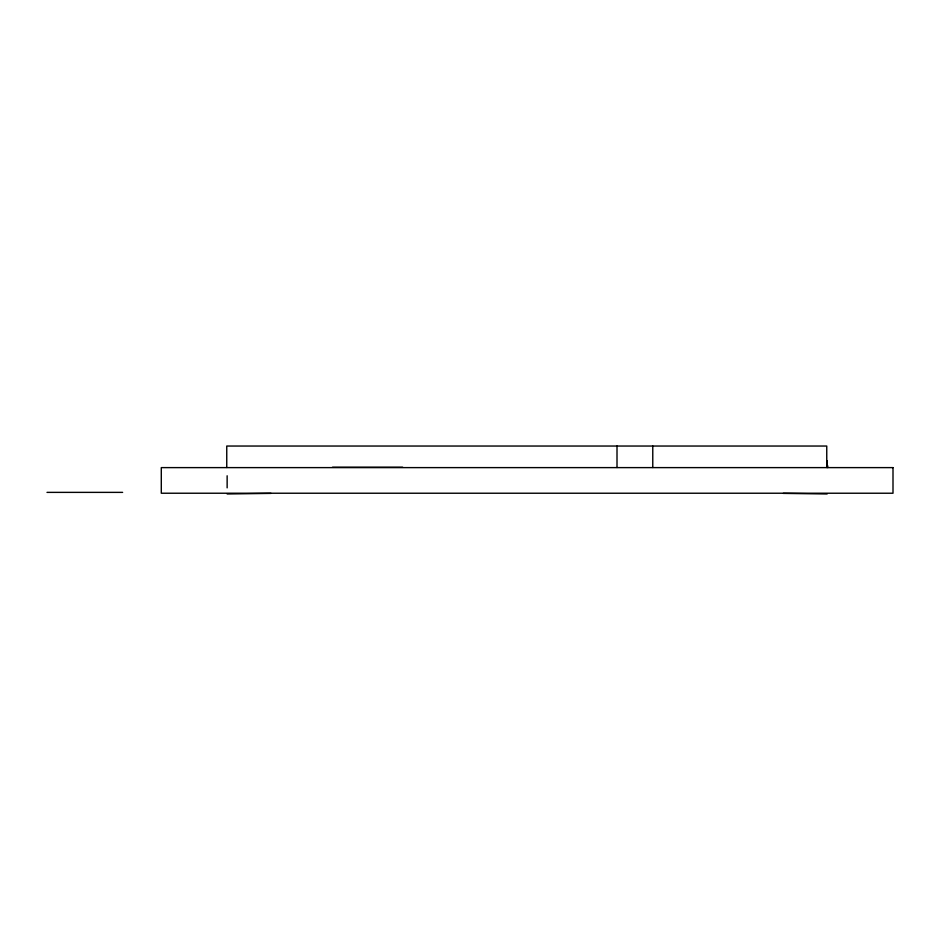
<?xml version="1.0" encoding="UTF-8"?>
<svg xmlns="http://www.w3.org/2000/svg" width="940" height="940" viewBox="0 0 940 940"><rect width="100%" height="100%" fill="white"/><g stroke="black" fill="none" stroke-linecap="round" stroke-linejoin="round"><path stroke-width="1.41" d="M827.282 462.586L826.683 461.998L826.965 462.645M827.165 462.609L827.13 462.621A1.492 1.492 0 0 0 826.742 461.963M826.989 462.88L827.306 462.88A1.751 1.751 0 0 0 826.742 461.587M332.513 467.215L402.637 467.215M47 492.372L122.623 492.372M227.139 493.958L271.049 493.382M827.141 493.958L783.243 493.382M827.729 465.782L827.729 467.615M827.141 460.659L827.141 466.228M826.754 467.486L826.754 446.042L226.751 446.042L226.751 467.486M652.771 446.042L652.771 467.486M617.004 446.042L617.004 467.486M227.139 475.781L227.139 487.86M893 467.615L161.292 467.615L161.292 493.23L893 493.23L893 467.615"/></g></svg>
